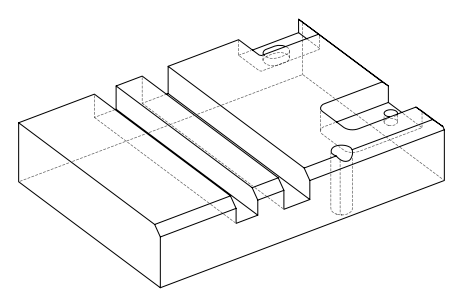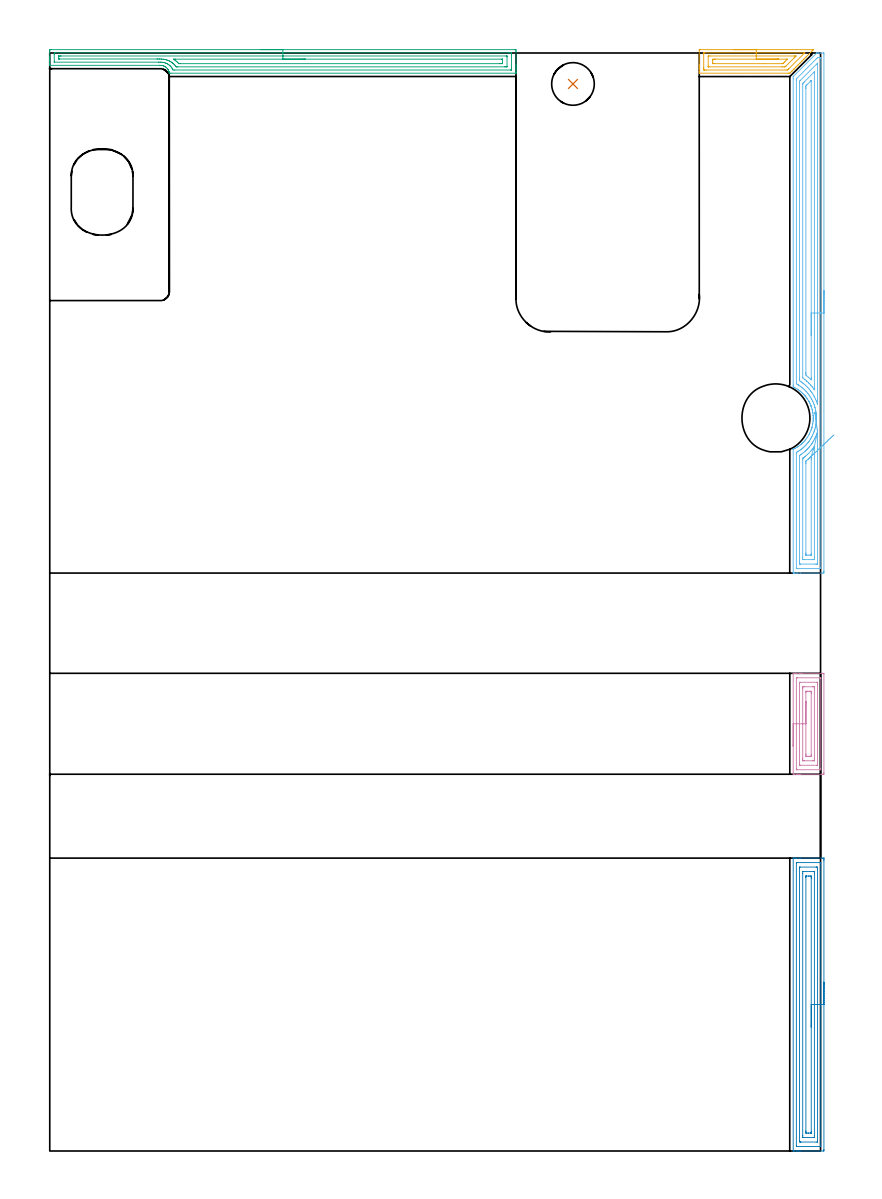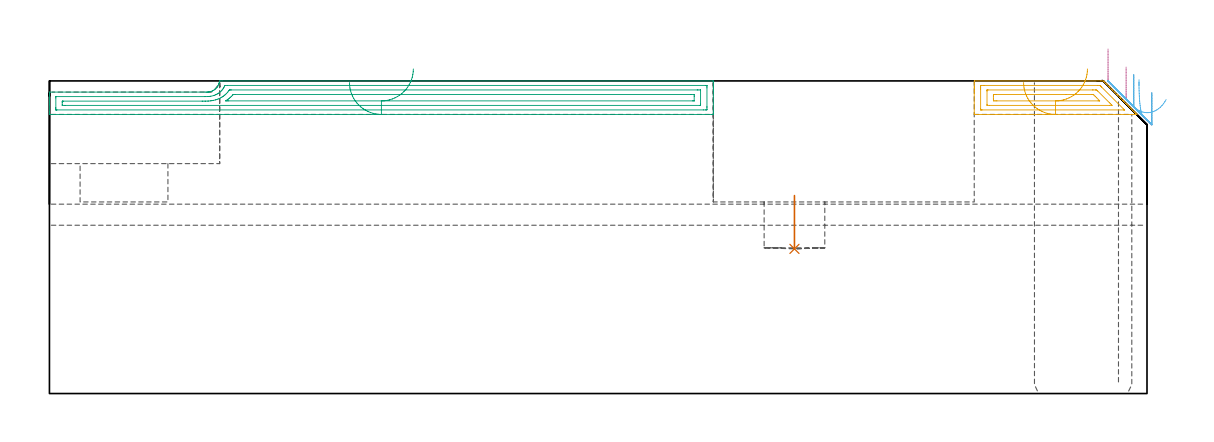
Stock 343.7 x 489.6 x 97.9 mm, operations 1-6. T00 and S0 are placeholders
(PLAN: 12 operations, 6 tool changes, 156.8 min)
(1 INDEXABLE_INSERT_DRILL_BLIND_HOLE_FROM_SOLID | STEP1POCKET | NXT0302_009 | 0.08 min | 14817 mm3)
(2 AREA_MILL | FG_CHAMFER_SURFACE | UGT0205_001 | 5.52 min | 12905 mm3)
(3 AREA_MILL_1 | FG_CHAMFER_SURFACE_1 | UGT0205_001 | 6.46 min | 11797 mm3)
(4 AREA_MILL_2 | FG_CHAMFER_SURFACE_2 | UGT0205_001 | 2.09 min | 5528 mm3)
(5 AREA_MILL_3 | FG_CHAMFER_SURFACE_3 | UGT0205_001 | 1.71 min | 3305 mm3)
(6 AREA_MILL_4 | FG_CHAMFER_SURFACE_4 | UGT0205_001 | 9.2 min | 21869 mm3)
(7 MILL_RECTANGULAR_POCKET | POCKET_RECTANGULAR_STRAIGHT | NXT0201_012 | Follow Part, ap 4, ae 75% | 2.29 min | 35015 mm3)
(8 MILL_SLOT | SLOT_PARTIAL_RECTANGULAR | NXT0201_008 | Follow Part, ap 1.5, ae 75% | 82.63 min | 118316 mm3)
(9 MILL_SLOT_1 | SLOT_PARTIAL_RECTANGULAR_1 | NXT0201_012 | Follow Part, ap 4, ae 75% | 23.84 min | 369933 mm3)
(10 MILL_RECTANGULAR_SLOT | SLOT_RECTANGULAR | UGT0201_004 | Follow Part, ap 8, ae 75% | 10.13 min | 693141 mm3)
(11 MILL_RECTANGULAR_SLOT_1 | SLOT_RECTANGULAR_1 | UGT0201_004 | Follow Part, ap 8, ae 75% | 8.37 min | 494891 mm3)
(12 MILL_THROUGH_HOLE_FROM_SOLID_MATERIAL | STEP1HOLE | NXT0201_007 | Circular | 4.45 min | 70496 mm3)
(TOOL NXT0302_009 | Index. Insert Drill 19mm [880-D1900L25-05] | D19 PA176 FL95 Z2)
(TOOL UGT0205_001 | Chamfer Mill 20 x 3 x 45 deg. | D20 FL50 Z2)
(TOOL NXT0201_012 | ENDMILL 16mm [2P460-1600-NA 1630] | D16 FL38 Z6)
(TOOL NXT0201_008 | ENDMILL 6mm [2P460-0600-NA 1630] | D6 FL26 Z6)
(TOOL UGT0201_004 | End Mill 32 mm | D32 FL53 Z6)
(TOOL NXT0201_007 | ENDMILL 25mm [R216.25-25050GCK54P 1620] | D25 R3 FL54 Z5)
(OP 1 INDEXABLE_INSERT_DRILL_BLIND_HOLE_FROM_SOLID)
G17 G21 G94 G90
T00 M6
G54
G17 G0 G90 X233.3 Y475.8 S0 M3
G43 Z107.9 H1
G94 G81 G98 Z45.3 F250. R62.
G80
M5
M2
(OP 2 AREA_MILL)
G17 G21 G94 G90
T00 M6
G54
G17 G0 G90 X345.2 Y75.3 S1061 M3
G43 Z107.9 H0
Z94.2
G94 G1 Y75.262 Z93.328 F250.
Y75.148 Z92.464
Y74.959 Z91.612
Y74.697 Z90.78
Y74.363 Z89.974
Y73.96 Z89.2
Y73.492 Z88.464
Y72.96 Z87.772
Y72.371 Z87.129
Y71.728 Z86.54
Y71.036 Z86.008
Y70.3 Z85.54
Y69.526 Z85.137
Y68.72 Z84.803
Y67.888 Z84.541
Y67.037 Z84.352
Y66.172 Z84.238
Y65.3 Z84.2
Y0.604
X345.197 Y0.312 Z84.202
X345.192 Y0.01 Z84.206
X344.885 Y0. Z84.513
X334.781 Z94.613
X334.204 Z95.193
X333.888 Z95.508
X333.312 Z96.084
X332.996 Z96.399
X331.927 Z97.472
X331.556 Z97.836
X331.52 Z97.871
X331.502 Y0.008 Z97.888
X331.5 Y0.157 Z97.9
Y130.442
X331.503 Y130.59 Z97.888
X331.553 Y130.593 Z97.838
X331.927 Y130.6 Z97.472
X332.364 Z97.035
X332.996 Z96.399
X334.204 Z95.193
X334.781 Z94.613
X344.596 Y130.599 Z84.801
X345.197 Y130.598 Z84.2
X345.198 Y130.597
X345.2 Y129.996
Y129.392
Y65.3
X343.786 Z85.614
X343.785 Y2.308 Z85.615
X343.784 Y2.225 Z85.616
X343.779 Y2.063 Z85.621
X343.771 Y2.009 Z85.629
X343.752 Y2.006 Z85.648
X343.704 Y2.004 Z85.696
X343.2 Y2. Z86.2
X332.996 Y2.001 Z96.404
X332.941 Y2.002 Z96.459
X332.925 Y2.005 Z96.475
X332.922 Y2.008 Z96.478
X332.92 Y2.035 Z96.48
X332.916 Y2.143 Z96.484
X332.914 Y2.471 Z96.486
X332.915 Y128.292 Z96.485
X332.916 Y128.375 Z96.484
X332.921 Y128.537 Z96.479
X332.929 Y128.591 Z96.471
X332.948 Y128.594 Z96.452
X332.996 Y128.596 Z96.404
X333.5 Y128.6 Z95.9
X343.704 Y128.599 Z85.696
X343.759 Y128.598 Z85.641
X343.775 Y128.595 Z85.625
X343.778 Y128.592 Z85.622
X343.78 Y128.565 Z85.62
X343.784 Y128.456 Z85.616
X343.785 Y128.293 Z85.615
X343.786 Y128.211 Z85.614
Y65.3
X342.372 Z87.028
Y4.614
X342.37 Y4.174 Z87.03
X342.368 Y4.061 Z87.032
X342.365 Y4.014 Z87.035
X342.266 Y4.007 Z87.134
X342.092 Y4.001 Z87.308
X334.954 Y4. Z94.446
X334.781 Y4.003 Z94.619
X334.607 Y4.01 Z94.793
X334.335 Y4.032 Z95.065
X334.333 Y4.174 Z95.067
X334.329 Y4.625 Z95.071
Y125.986
X334.33 Y126.426 Z95.07
X334.332 Y126.539 Z95.068
X334.335 Y126.586 Z95.065
X334.434 Y126.593 Z94.966
X334.608 Y126.599 Z94.792
X341.746 Y126.6 Z87.654
X341.919 Y126.597 Z87.481
X342.093 Y126.59 Z87.307
X342.365 Y126.568 Z87.035
X342.367 Y126.426 Z87.033
X342.371 Y125.975 Z87.029
X342.372 Y65.3 Z87.028
X340.957 Z88.443
Y6.851
X340.953 Y6.033 Z88.447
X340.951 Y6.011 Z88.449
X340.931 Y6.007 Z88.469
X340.879 Y6.003 Z88.521
X340.773 Y6.001 Z88.627
X340.56 Y6. Z88.84
X335.919 Z93.481
X335.818 Y6.002 Z93.582
X335.768 Y6.006 Z93.632
X335.749 Y6.01 Z93.651
X335.748 Y6.025 Z93.652
X335.743 Y6.781 Z93.657
Y6.851
Y123.749
X335.747 Y124.567 Z93.653
X335.749 Y124.589 Z93.651
X335.769 Y124.593 Z93.631
X335.821 Y124.597 Z93.579
X335.927 Y124.599 Z93.473
X336.14 Y124.6 Z93.26
X340.781 Z88.619
X340.882 Y124.598 Z88.518
X340.932 Y124.594 Z88.468
X340.951 Y124.59 Z88.449
X340.952 Y124.575 Z88.448
X340.957 Y123.819 Z88.443
Y123.749
Y65.3
X339.543 Z89.857
X339.542 Y8.635 Z89.858
X339.541 Y8.337 Z89.859
X339.536 Y8.035 Z89.864
X339.534 Y8.009 Z89.866
X339.52 Y8.006 Z89.88
X339.481 Y8.003 Z89.92
X339.401 Y8.001 Z89.999
X339.242 Y8. Z90.158
X338.35 Z91.05
X338.093 Z91.307
X337.458 Y8.004 Z91.942
X337.193 Y8.008 Z92.207
X337.163 Y8.02 Z92.237
X337.162 Y8.039 Z92.238
X337.158 Y8.635 Z92.242
X337.157 Y8.936 Z92.243
X337.158 Y121.965 Z92.242
X337.159 Y122.263 Z92.241
X337.164 Y122.565 Z92.236
X337.166 Y122.591 Z92.234
X337.18 Y122.594 Z92.22
X337.22 Y122.597 Z92.18
X337.299 Y122.599 Z92.101
X337.458 Y122.6 Z91.942
X338.35 Z91.05
X338.607 Z90.793
X339.242 Y122.596 Z90.158
X339.507 Y122.592 Z89.893
X339.537 Y122.58 Z89.863
X339.538 Y122.561 Z89.862
X339.542 Y121.965 Z89.858
X339.543 Y121.664 Z89.857
Y65.3
Y64.428 Z89.895
Y63.564 Z90.009
Y62.712 Z90.198
Y61.88 Z90.46
Y61.074 Z90.794
Y60.3 Z91.197
Y59.564 Z91.665
Y58.872 Z92.196
Y58.229 Z92.786
Y57.64 Z93.429
Y57.108 Z94.121
Y56.64 Z94.857
Y56.237 Z95.631
Y55.903 Z96.437
Y55.641 Z97.269
Y55.452 Z98.12
Y55.338 Z98.985
Y55.3 Z99.857
G0 Z107.9
M5
M2
(OP 3 AREA_MILL_1)
G17 G21 G94 G90
T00 M6
G54
G17 G0 G90 X93.95 Y491.1 S1061 M3
G43 Z107.9 H0
Z97.4
G94 G1 X93.988 Z96.529 F250.
X94.102 Z95.664
X94.291 Z94.812
X94.553 Z93.98
X94.887 Z93.174
X95.29 Z92.4
X95.758 Z91.664
X96.29 Z90.972
X96.879 Z90.329
X97.522 Z89.74
X98.214 Z89.209
X98.95 Z88.74
X99.724 Z88.337
X100.53 Z88.003
X101.362 Z87.741
X102.214 Z87.552
X103.078 Z87.438
X103.95 Z87.4
X207.314 Y491.099 Z87.401
X207.731 Y491.096 Z87.402
X207.89 Y491.091 Z87.406
X207.895 Y490.684 Z87.813
X207.9 Y490.106 Z88.391
Y484.532 Z93.963
Y483.93 Z94.567
Y483.653 Z94.844
Y483.051 Z95.446
Y482.774 Z95.722
Y482.219 Z96.28
Y481.895 Z96.604
Y481.016 Z97.483
Y480.861 Z97.637
X207.89 Y480.606 Z97.893
X207.759 Y480.6 Z97.9
X54.05
X53.454 Y480.598 Z97.898
X53.289 Y480.605 Z97.891
X53.189 Y481.104 Z97.395
X53.159 Y481.212 Z97.287
X53.137 Y481.291 Z97.207
X53.119 Y481.338 Z97.158
X53.076 Y481.455 Z97.04
X53.044 Y481.54 Z96.957
X52.972 Y481.736 Z96.763
X52.756 Y482.166 Z96.334
X52.714 Y482.233 Z96.266
X52.65 Y482.334 Z96.163
X52.56 Y482.479 Z96.02
X52.531 Y482.514 Z95.985
X52.323 Y482.767 Z95.732
X52.06 Y483.039 Z95.46
X51.971 Y483.113 Z95.386
X51.666 Y483.366 Z95.134
X51.453 Y483.509 Z94.99
X51.377 Y483.553 Z94.946
X51.233 Y483.636 Z94.863
X51.006 Y483.749 Z94.751
X50.773 Y483.847 Z94.653
X50.584 Y483.913 Z94.587
X50.234 Y484. Z94.498
X50.04 Y484.031 Z94.465
X49.879 Y484.06 Z94.438
X49.791 Y484.066 Z94.432
X49.661 Y484.073 Z94.418
X49.432 Y484.091 Z94.405
X49.264 Y484.094 Z94.4
X48.985 Y484.1
X0.14
X0.01 Y484.106 Z94.392
X0. Y484.372 Z94.127
Y485.086 Z93.413
Y485.735 Z92.764
Y486.289 Z92.207
Y486.567 Z91.93
Y487.168 Z91.328
Y487.446 Z91.052
Y488.047 Z90.447
Y490.383 Z88.113
X0.003 Y490.684 Z87.812
X0.01 Y491.091 Z87.405
X0.169 Y491.096 Z87.402
X0.586 Y491.1 Z87.4
X103.95
Y489.686 Z88.814
X204.762
X205.532 Y489.685 Z88.815
X205.655 Y489.684 Z88.816
X205.87 Y489.679 Z88.821
X205.89 Y489.609 Z88.891
X205.896 Y489.446 Z89.054
X205.899 Y488.926 Z89.574
X205.9 Y488.563 Z89.937
X205.899 Y482.774 Z95.726
X205.898 Y482.413 Z96.087
X205.89 Y482.048 Z96.452
X205.884 Y482.02 Z96.48
X205.868 Y482.019 Z96.481
X205.82 Y482.016 Z96.484
X205.724 Y482.015 Z96.485
X205.532 Y482.014 Z96.486
X55.71 Y482.015 Z96.485
X54.941 Y482.021 Z96.479
X54.686 Y482.528 Z95.972
X54.552 Y482.774 Z95.726
X54.358 Y483.083 Z95.417
X54.05 Y483.468 Z95.032
X53.88 Y483.653 Z94.847
X53.706 Y483.831 Z94.669
X53.512 Y484.004 Z94.496
X53.159 Y484.298 Z94.202
X52.821 Y484.532 Z93.968
X52.475 Y484.736 Z93.764
X52.268 Y484.842 Z93.658
X52.049 Y484.947 Z93.553
X51.698 Y485.094 Z93.406
X51.377 Y485.204 Z93.296
X50.495 Y485.411 Z93.089
X50.486 Y485.412 Z93.088
X50.229 Y485.446 Z93.054
X50.008 Y485.466 Z93.034
X49.595 Y485.497 Z93.003
X49.502 Y485.502 Z92.998
X48.704 Y485.513 Z92.987
X48.599
X2.172 Y485.515 Z92.985
X2.074 Y485.516 Z92.984
X2.026 Y485.519 Z92.981
X2.01 Y485.521 Z92.979
X2.008 Y485.563 Z92.937
X2.001 Y485.928 Z92.572
Y488.926 Z89.574
X2.002 Y489.287 Z89.213
X2.01 Y489.652 Z88.848
X2.016 Y489.68 Z88.82
X2.032 Y489.681 Z88.819
X2.08 Y489.684 Z88.816
X2.176 Y489.685 Z88.815
X2.368 Y489.686 Z88.814
X103.95
Y488.271 Z90.229
X203.523
X203.75 Y488.269 Z90.231
X203.825 Y488.268 Z90.232
X203.877 Y488.265 Z90.235
X203.89 Y488.195 Z90.305
X203.895 Y488.047 Z90.453
X203.899 Y487.9 Z90.6
Y483.653 Z94.847
X203.897 Y483.507 Z94.993
X203.89 Y483.456 Z95.044
X203.884 Y483.435 Z95.065
X203.862 Y483.434 Z95.066
X203.75 Y483.431 Z95.069
X203.086 Y483.429 Z95.071
X202.859 Y483.428 Z95.072
X56.95 Y483.429 Z95.071
X56.723 Y483.43 Z95.07
X56.496 Y483.433 Z95.067
X56.351 Y483.436 Z95.064
X56.294 Y483.512 Z94.988
X56.188 Y483.653 Z94.847
X55.832 Y484.112 Z94.388
X55.451 Y484.532 Z93.968
X55.192 Y484.782 Z93.718
X54.941 Y485.001 Z93.499
X54.713 Y485.188 Z93.312
X54.411 Y485.411 Z93.089
X54.05 Y485.648 Z92.852
X53.483 Y485.97 Z92.53
X53.159 Y486.124 Z92.376
X52.765 Y486.289 Z92.211
X52.268 Y486.47 Z92.03
X52.008 Y486.546 Z91.954
X51.377 Y486.689 Z91.811
X50.865 Y486.794 Z91.706
X50.486 Y486.848 Z91.652
X49.87 Y486.897 Z91.603
X49.595 Y486.912 Z91.588
X48.952 Y486.923 Z91.577
X48.704 Y486.926 Z91.574
X48.057 Y486.928 Z91.572
X47.813
X4.393 Y486.929 Z91.571
X4.15 Y486.931 Z91.569
X4.07 Y486.932 Z91.568
X4.014 Y486.935 Z91.565
X4.009 Y487.02 Z91.48
X4.003 Y487.168 Z91.332
X4.001 Y487.316 Z91.184
Y488.047 Z90.453
X4.003 Y488.193 Z90.307
X4.01 Y488.244 Z90.256
X4.016 Y488.265 Z90.235
X4.038 Y488.266 Z90.234
X4.15 Y488.269 Z90.231
X4.814 Y488.271 Z90.229
X5.041
X103.95
Y486.857 Z91.643
X201.392
X201.789 Y486.854 Z91.646
X201.88 Y486.851 Z91.649
X201.89 Y486.849 Z91.651
X201.894 Y486.833 Z91.667
X201.897 Y486.79 Z91.71
X201.899 Y486.703 Z91.797
X201.9 Y485.411 Z93.089
X201.896 Y485.004 Z93.496
X201.893 Y484.903 Z93.597
X201.89 Y484.858 Z93.642
X201.843 Y484.85 Z93.65
X201.648 Y484.847 Z93.653
X201.076 Y484.843 Z93.657
X200.761
X58.19
X57.614 Y484.846 Z93.654
X57.577 Y484.848 Z93.652
X57.561 Y484.85 Z93.65
X57.541 Y484.869 Z93.631
X57.46 Y484.951 Z93.549
X57.308 Y485.11 Z93.39
X57.02 Y485.411 Z93.089
X56.723 Y485.692 Z92.808
X56.397 Y485.971 Z92.529
X55.992 Y486.289 Z92.211
X55.832 Y486.406 Z92.094
X55.448 Y486.669 Z91.831
X55.333 Y486.742 Z91.758
X55.304 Y486.761 Z91.739
X55.17 Y486.85 Z91.65
X55.26 Y486.853 Z91.647
X55.462 Y486.856 Z91.644
X55.832 Y486.857 Z91.643
X56.148
X103.95
X104.822 Z91.681
X105.686 Z91.795
X106.538 Z91.983
X107.37 Z92.246
X108.176 Z92.58
X108.95 Z92.982
X109.686 Z93.451
X110.378 Z93.982
X111.021 Z94.572
X111.61 Z95.215
X112.142 Z95.907
X112.61 Z96.643
X113.013 Z97.417
X113.347 Z98.223
X113.609 Z99.055
X113.798 Z99.906
X113.912 Z100.771
X113.95 Z101.643
G0 Z107.9
M5
M2
(OP 4 AREA_MILL_2)
G17 G21 G94 G90
T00 M6
G54
G17 G0 G90 X331.5 Y180.5 S1061 M3
G43 Z107.9 H0
G94 G1 Y180.538 Z107.028 F250.
Y180.652 Z106.163
Y180.841 Z105.312
Y181.103 Z104.48
Y181.437 Z103.674
Y181.84 Z102.9
Y182.308 Z102.164
Y182.84 Z101.472
Y183.429 Z100.829
Y184.072 Z100.239
Y184.764 Z99.708
Y185.5 Z99.24
Y186.274 Z98.837
Y187.08 Z98.503
Y187.912 Z98.241
Y188.763 Z98.052
Y189.628 Z97.938
Y190.5 Z97.9
Y212.83
X331.503 Y212.99 Z97.888
X331.557 Y212.993 Z97.834
X331.958 Y213. Z97.441
X332.318 Z97.081
X332.996 Z96.399
X334.227 Z95.17
X334.781 Z94.614
X335.396 Z93.999
X344.596 Z84.801
X344.875 Y212.998 Z84.522
X345.192 Y212.99 Z84.206
X345.199 Y212.673 Z84.199
Y168.616 Z84.201
X345.194 Y168.018 Z84.204
X345.192 Y168.007 Z84.206
X344.596 Y168.003 Z84.801
X343.981 Y168. Z85.417
X334.781 Z94.614
X334.227 Z95.17
X333.888 Z95.508
X333.335 Z96.062
X332.996 Z96.399
X331.958 Z97.441
X331.56 Z97.832
X331.52 Z97.871
X331.502 Y168.008 Z97.888
X331.5 Y168.169 Z97.9
Y190.5
X332.914 Z96.486
Y210.679
X332.916 Y210.761 Z96.484
X332.921 Y210.924 Z96.479
X332.927 Y210.991 Z96.473
X332.946 Y210.994 Z96.454
X332.996 Y210.997 Z96.404
X333.486 Y211. Z95.914
X343.302 Z86.098
X343.704 Y210.997 Z85.696
X343.761 Y210.994 Z85.639
X343.773 Y210.991 Z85.627
X343.779 Y210.951 Z85.621
X343.783 Y210.843 Z85.617
X343.785 Y210.679 Z85.615
X343.786 Y210.597 Z85.614
Y170.321
X343.784 Y170.239 Z85.616
X343.779 Y170.076 Z85.621
X343.773 Y170.009 Z85.627
X343.754 Y170.006 Z85.646
X343.704 Y170.003 Z85.696
X343.214 Y170. Z86.186
X333.398 Z96.002
X332.996 Y170.003 Z96.404
X332.939 Y170.006 Z96.461
X332.927 Y170.009 Z96.473
X332.921 Y170.049 Z96.479
X332.917 Y170.157 Z96.483
X332.915 Y170.321 Z96.485
X332.914 Y170.403 Z96.486
Y190.5
X334.328 Z95.072
X334.329 Y208.811 Z95.071
X334.33 Y208.924 Z95.07
X334.333 Y208.979 Z95.067
X334.334 Y208.986 Z95.066
X334.35 Y208.99 Z95.05
X334.403 Y208.995 Z94.997
X334.592 Y208.999 Z94.808
X342.108 Y209. Z87.292
X342.234 Y208.998 Z87.166
X342.334 Y208.993 Z87.066
X342.363 Y208.99 Z87.037
X342.365 Y208.984 Z87.035
X342.368 Y208.961 Z87.032
X342.37 Y208.811 Z87.03
X342.371 Y208.358 Z87.029
X342.372 Y207.918 Z87.028
X342.371 Y172.189 Z87.029
X342.37 Y172.076 Z87.03
X342.367 Y172.021 Z87.033
X342.366 Y172.014 Z87.034
X342.35 Y172.01 Z87.05
X342.297 Y172.005 Z87.103
X342.108 Y172.001 Z87.292
X334.781 Y172. Z94.619
X334.592 Y172.002 Z94.808
X334.466 Y172.005 Z94.934
X334.366 Y172.01 Z95.034
X334.335 Y172.02 Z95.065
X334.334 Y172.039 Z95.066
X334.331 Y172.189 Z95.069
X334.329 Y172.641 Z95.071
X334.328 Y190.5 Z95.072
X335.743 Z93.657
Y206.131
X335.749 Y206.949 Z93.651
X335.757 Y206.99 Z93.643
X335.806 Y206.995 Z93.594
X335.915 Y206.998 Z93.485
X336.131 Y207. Z93.269
X336.565 Z92.835
X340.135 Z89.265
X340.58 Z88.82
X340.79 Y206.998 Z88.61
X340.895 Y206.995 Z88.505
X340.942 Y206.99 Z88.458
X340.95 Y206.96 Z88.45
X340.957 Y206.201 Z88.443
Y206.131
Y174.869
X340.951 Y174.051 Z88.449
X340.943 Y174.01 Z88.457
X340.894 Y174.005 Z88.506
X340.785 Y174.002 Z88.615
X340.569 Y174. Z88.831
X340.135 Z89.265
X336.565 Z92.835
X336.121 Z93.279
X335.91 Y174.002 Z93.49
X335.806 Y174.005 Z93.594
X335.758 Y174.01 Z93.642
X335.75 Y174.04 Z93.65
X335.743 Y174.799 Z93.657
Y174.869
Y190.5
X337.157 Z92.243
Y204.345
X337.158 Y204.645 Z92.242
X337.162 Y204.946 Z92.238
X337.164 Y204.981 Z92.236
X337.174 Y204.99 Z92.226
X337.213 Y204.994 Z92.187
X337.294 Y204.998 Z92.106
X337.458 Y204.999 Z91.942
X337.696 Y205. Z91.704
X338.588 Z90.812
X339.242 Y204.998 Z90.158
X339.484 Y204.996 Z89.916
X339.529 Y204.99 Z89.871
X339.536 Y204.978 Z89.864
X339.539 Y204.941 Z89.861
X339.542 Y204.345 Z89.858
X339.543 Y204.044 Z89.857
Y176.655
X339.542 Y176.355 Z89.858
X339.538 Y176.054 Z89.862
X339.536 Y176.019 Z89.864
X339.526 Y176.01 Z89.874
X339.488 Y176.006 Z89.912
X339.406 Y176.002 Z89.994
X339.242 Y176.001 Z90.158
X339.004 Y176. Z90.396
X338.112 Z91.288
X337.458 Y176.002 Z91.942
X337.216 Y176.004 Z92.184
X337.171 Y176.01 Z92.229
X337.164 Y176.022 Z92.236
X337.161 Y176.059 Z92.239
X337.158 Y176.655 Z92.242
X337.157 Y176.956 Z92.243
Y190.5
Y191.372 Z92.281
Y192.236 Z92.395
Y193.088 Z92.584
Y193.92 Z92.846
Y194.726 Z93.18
Y195.5 Z93.583
Y196.236 Z94.052
Y196.928 Z94.583
Y197.571 Z95.172
Y198.16 Z95.815
Y198.691 Z96.507
Y199.16 Z97.243
Y199.563 Z98.017
Y199.897 Z98.823
Y200.159 Z99.655
Y200.348 Z100.507
Y200.462 Z101.372
Y200.5 Z102.243
G0 Z107.9
M5
M2
(OP 5 AREA_MILL_3)
G17 G21 G94 G90
T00 M6
G54
G17 G0 G90 X305.05 Y491.1 S1061 M3
G43 Z107.9 H0
Z97.4
G94 G1 X305.088 Z96.528 F250.
X305.202 Z95.664
X305.391 Z94.812
X305.653 Z93.98
X305.987 Z93.174
X306.39 Z92.4
X306.858 Z91.664
X307.39 Z90.972
X307.979 Z90.329
X308.622 Z89.74
X309.314 Z89.209
X310.05 Z88.74
X310.824 Z88.337
X311.63 Z88.003
X312.462 Z87.741
X313.314 Z87.552
X314.178 Z87.438
X315.05 Z87.4
X340.223
X340.491 Y491.093 Z87.407
X340.49 Y491.09 Z87.41
X340.239 Y490.838 Z87.66
X340.086 Y490.684 Z87.812
X339.943 Y490.542 Z87.957
X339.65 Y490.25 Z88.25
X339.207 Y489.805 Z88.692
X338.739 Y489.339 Z89.16
X338.328 Y488.926 Z89.571
X337.829 Y488.429 Z90.071
X337.449 Y488.047 Z90.45
X337.275 Y487.875 Z90.624
X337.091 Y487.69 Z90.809
X336.57 Y487.168 Z91.329
X336.386 Y486.986 Z91.513
X336.241 Y486.84 Z91.659
X336.13 Y486.729 Z91.769
X336.09 Y486.689 Z91.809
X335.39 Y485.99 Z92.509
X335.251 Y485.85 Z92.647
X335.201 Y485.8 Z92.698
X334.54 Y485.14 Z93.36
X334.373 Y484.971 Z93.526
X334.312 Y484.911 Z93.587
X333.69 Y484.29 Z94.21
X333.494 Y484.092 Z94.404
X332.84 Y483.44 Z95.06
X332.615 Y483.213 Z95.283
X331.991 Y482.591 Z95.909
X331.941 Y482.541 Z95.958
X331.736 Y482.334 Z96.162
X331.141 Y481.741 Z96.759
X331.052 Y481.652 Z96.847
X330.857 Y481.455 Z97.041
X330.306 Y480.906 Z97.594
X330.163 Y480.763 Z97.735
X330.006 Y480.604 Z97.889
X329.275 Y480.6 Z97.9
X289.713
X289.61 Y480.606 Z97.892
X289.6 Y480.811 Z97.687
Y481.462 Z97.036
Y482.327 Z96.172
Y482.774 Z95.722
Y482.997 Z95.5
Y483.653 Z94.844
Y483.876 Z94.622
Y484.532 Z93.962
Y490.684 Z87.813
X289.604 Y491.016 Z87.481
X289.61 Y491.092 Z87.405
X289.688 Y491.099 Z87.399
X290.157 Y491.1 Z87.4
X315.05
Y489.686 Z88.814
X336.386 Y489.685 Z88.815
X336.51 Y489.683 Z88.817
X336.6 Y489.679 Z88.821
X336.618 Y489.676 Z88.824
X336.615 Y489.672 Z88.828
X336.571 Y489.623 Z88.877
X336.459 Y489.509 Z88.991
X336.386 Y489.436 Z89.064
X329.5 Y482.55 Z95.95
X329.274 Y482.326 Z96.174
X329.054 Y482.113 Z96.387
X328.956 Y482.021 Z96.479
X328.264 Y482.014 Z96.486
X292.704
X291.935 Y482.015 Z96.485
X291.812 Y482.017 Z96.483
X291.615 Y482.021 Z96.479
X291.61 Y482.084 Z96.416
X291.603 Y482.224 Z96.276
X291.601 Y482.774 Z95.726
X291.6 Y483.105 Z95.395
X291.601 Y489.257 Z89.243
X291.607 Y489.589 Z88.911
X291.61 Y489.678 Z88.822
X291.648 Y489.68 Z88.82
X291.743 Y489.683 Z88.817
X291.935 Y489.685 Z88.815
X292.056 Y489.686 Z88.814
X315.05
Y488.272 Z90.228
X331.941 Y488.271 Z90.229
X332.605 Y488.27 Z90.23
X332.657 Y488.268 Z90.232
X332.674 Y488.265 Z90.235
X332.737 Y488.248 Z90.252
X332.684 Y488.192 Z90.308
X332.545 Y488.047 Z90.453
X332.246 Y487.746 Z90.754
X331.941 Y487.44 Z91.06
X328.268 Y483.768 Z94.732
X328.15 Y483.653 Z94.847
X327.931 Y483.442 Z95.058
X327.717 Y483.435 Z95.065
X327.496 Y483.432 Z95.068
X326.834 Y483.429 Z95.071
X326.607
X293.94
X293.714 Y483.431 Z95.069
X293.639 Y483.433 Z95.067
X293.619 Y483.435 Z95.065
X293.61 Y483.467 Z95.033
X293.605 Y483.541 Z94.959
X293.601 Y483.653 Z94.847
X293.6 Y483.765 Z94.735
X293.601 Y488.047 Z90.453
X293.603 Y488.157 Z90.343
X293.61 Y488.264 Z90.236
X293.714 Y488.266 Z90.234
X294.377 Y488.271 Z90.229
X315.05 Y488.272 Z90.228
Y486.857 Z91.643
X328.385 Y486.856 Z91.644
X328.703 Y486.854 Z91.646
X328.826 Y486.85 Z91.65
X328.881 Y486.84 Z91.66
X328.84 Y486.794 Z91.706
X328.804 Y486.755 Z91.745
X327.921 Y485.87 Z92.63
X327.462 Y485.411 Z93.089
X327.033 Y484.989 Z93.511
X326.889 Y484.85 Z93.65
X326.607 Y484.846 Z93.654
X326.292 Y484.844 Z93.656
X318.291 Y484.843 Z93.657
X296.381
X296.064 Y484.845 Z93.655
X295.689 Y484.85 Z93.65
X295.61 Y484.859 Z93.641
X295.606 Y485.004 Z93.496
X295.6 Y485.303 Z93.197
Y485.411 Z93.089
Y486.182 Z92.318
X295.602 Y486.289 Z92.211
X295.61 Y486.675 Z91.825
X295.624 Y486.85 Z91.65
X295.81 Y486.854 Z91.646
X296.381 Y486.857 Z91.643
X296.695
X315.05
X315.922 Z91.681
X316.786 Z91.795
X317.638 Z91.983
X318.47 Z92.246
X319.276 Z92.58
X320.05 Z92.982
X320.786 Z93.451
X321.478 Z93.982
X322.121 Z94.572
X322.71 Z95.215
X323.242 Z95.907
X323.71 Z96.643
X324.113 Z97.417
X324.447 Z98.223
X324.709 Z99.055
X324.898 Z99.906
X325.012 Z100.771
X325.05 Z101.643
G0 Z107.9
M5
M2
(OP 6 AREA_MILL_4)
G17 G21 G94 G90
T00 M6
G54
G17 G0 G90 X345.2 Y383.65 S1061 M3
G43 Z107.9 H0
Z94.2
G94 G1 Y383.612 Z93.328 F250.
Y383.498 Z92.464
Y383.309 Z91.612
Y383.047 Z90.78
Y382.713 Z89.974
Y382.31 Z89.2
Y381.842 Z88.464
Y381.31 Z87.772
Y380.721 Z87.129
Y380.078 Z86.54
Y379.386 Z86.008
Y378.65 Z85.54
Y377.876 Z85.137
Y377.07 Z84.803
Y376.238 Z84.541
Y375.386 Z84.352
Y374.522 Z84.238
Y373.65 Z84.2
Y258.616
X345.199 Y258.327 Z84.201
X345.194 Y257.728 Z84.204
X345.192 Y257.707 Z84.206
X344.596 Y257.7 Z84.801
X334.781 Z94.614
X333.355 Z96.041
X332.996 Z96.399
X332.278 Z97.122
X331.986 Z97.414
X331.563 Z97.828
X331.52 Z97.871
X331.503 Y257.708 Z97.888
X331.5 Y257.88 Z97.9
Y312.86
X331.497 Y312.907 Z97.897
X331.499 Y312.91 Z97.895
X331.502 Y312.914 Z97.892
X331.547 Y312.935 Z97.85
X331.707 Y313.013 Z97.692
X331.969 Y313.14 Z97.428
X332.412 Y313.371 Z96.987
X333.169 Y313.8 Z96.231
X333.299 Y313.881 Z96.1
X333.746 Y314.175 Z95.653
X334.187 Y314.484 Z95.212
X334.335 Y314.594 Z95.065
X334.468 Y314.694 Z94.931
X334.765 Y314.935 Z94.635
X335.074 Y315.187 Z94.324
X335.139 Y315.243 Z94.259
X335.227 Y315.322 Z94.169
X335.393 Y315.466 Z94.006
X335.48 Y315.541 Z93.92
X335.531 Y315.587 Z93.868
X335.673 Y315.725 Z93.724
X335.962 Y316.004 Z93.437
X336.421 Y316.48 Z92.979
X336.849 Y316.968 Z92.549
X337.012 Y317.169 Z92.384
X337.179 Y317.373 Z92.22
X337.737 Y318.124 Z91.662
X337.834 Y318.267 Z91.565
X338.39 Y319.16 Z91.01
X338.624 Y319.574 Z90.774
X338.796 Y319.915 Z90.601
X338.866 Y320.053 Z90.531
X339.272 Y320.947 Z90.127
X339.511 Y321.543 Z89.886
X339.6 Y321.799 Z89.795
X339.615 Y321.84 Z89.78
X339.758 Y322.286 Z89.637
X339.793 Y322.404 Z89.604
X339.837 Y322.557 Z89.56
X339.875 Y322.693 Z89.52
X339.887 Y322.733 Z89.508
X340.104 Y323.626 Z89.292
X340.135 Y323.786 Z89.264
X340.151 Y323.878 Z89.247
X340.179 Y324.034 Z89.217
X340.267 Y324.52 Z89.129
X340.38 Y325.413 Z89.015
X340.398 Y325.589 Z88.997
X340.429 Y326.306 Z88.959
Y326.382
X340.431 Y326.523 Z88.96
Y326.618 Z88.958
Y326.667 Z88.956
X340.433 Y327.163 Z88.96
Y327.199 Z88.961
X340.43 Y327.284 Z88.967
X340.398 Y328.011 Z88.997
X340.393 Y328.057 Z89.001
X340.39 Y328.093 Z89.004
X340.284 Y328.986 Z89.113
X340.215 Y329.433 Z89.182
X340.135 Y329.843 Z89.265
X340.128 Y329.879 Z89.272
X339.928 Y330.707 Z89.471
X339.912 Y330.773 Z89.487
X339.645 Y331.666 Z89.752
X339.574 Y331.875 Z89.824
X339.54 Y331.976 Z89.858
X339.511 Y332.058 Z89.885
X339.502 Y332.08 Z89.893
X339.453 Y332.211 Z89.944
X339.415 Y332.309 Z89.981
X339.327 Y332.527 Z90.067
X339.315 Y332.559 Z90.081
X339.242 Y332.73 Z90.157
X339.218 Y332.787 Z90.181
X339.136 Y332.974 Z90.261
X339.122 Y333.007 Z90.276
X338.915 Y333.452 Z90.483
X338.624 Y334.028 Z90.774
X338.545 Y334.176 Z90.854
X338.538 Y334.188 Z90.86
X338.465 Y334.315 Z90.933
X338.447 Y334.346 Z90.95
X337.897 Y335.239 Z91.503
X337.866 Y335.285 Z91.534
X337.737 Y335.477 Z91.661
X337.607 Y335.656 Z91.789
X337.499 Y335.807 Z91.899
X337.458 Y335.863 Z91.941
X337.43 Y335.9 Z91.97
X337.276 Y336.103 Z92.12
X337.254 Y336.132 Z92.142
X336.967 Y336.49 Z92.433
X336.863 Y336.617 Z92.533
X336.848 Y336.635 Z92.548
X336.795 Y336.699 Z92.604
X336.681 Y336.833 Z92.718
X336.509 Y337.026 Z92.89
X336.268 Y337.277 Z93.131
X335.963 Y337.596 Z93.437
X335.631 Y337.919 Z93.768
X335.074 Y338.413 Z94.324
X334.781 Y338.655 Z94.615
X334.624 Y338.785 Z94.775
X334.591 Y338.812 Z94.808
X334.187 Y339.116 Z95.212
X333.758 Y339.417 Z95.641
X333.521 Y339.574 Z95.878
X333.442 Y339.625 Z95.954
X333.362 Y339.679 Z96.037
X333.299 Y339.72 Z96.1
X332.412 Y340.229 Z96.987
X332.052 Y340.42 Z97.348
X331.688 Y340.599 Z97.711
X331.649 Y340.619 Z97.75
X331.505 Y340.695 Z97.891
X331.5 Y341.466 Z97.9
Y478.245
X331.505 Y479.06 Z97.894
X331.507 Y479.102 Z97.893
X331.541 Y479.139 Z97.859
X331.658 Y479.258 Z97.741
X341.997 Y489.597 Z87.402
X342. Z87.399
X342.056 Y489.6 Z87.343
X342.637 Z86.762
X342.986 Z86.414
X343.704 Z85.692
X344.955 Z84.442
X345.191 Y489.598 Z84.205
X345.2 Y489.118 Z84.2
Y373.65
X343.786 Z85.614
X343.785 Y260.033 Z85.615
X343.784 Y259.951 Z85.616
X343.779 Y259.788 Z85.621
X343.775 Y259.709 Z85.625
X343.755 Y259.707 Z85.645
X343.704 Y259.704 Z85.696
X343.225 Y259.7 Z86.175
X333.41 Z95.99
X332.996 Y259.704 Z96.404
X332.938 Y259.707 Z96.462
X332.926 Y259.709 Z96.474
X332.921 Y259.761 Z96.479
X332.918 Y259.869 Z96.482
X332.915 Y260.033 Z96.485
X332.914 Y260.115 Z96.486
Y311.153
X332.915 Y311.235 Z96.485
X332.919 Y311.399 Z96.481
X332.922 Y311.496 Z96.478
X332.943 Y311.51 Z96.457
X332.996 Y311.544 Z96.404
X333.263 Y311.698 Z96.137
X333.73 Y311.966 Z95.67
X333.828 Y312.026 Z95.572
X333.888 Y312.065 Z95.512
X334.362 Y312.385 Z95.038
X334.781 Y312.672 Z94.619
X334.89 Y312.75 Z94.51
X335.037 Y312.86 Z94.363
X335.391 Y313.142 Z94.009
X335.673 Y313.372 Z93.727
X335.88 Y313.546 Z93.52
X336.12 Y313.753 Z93.28
X336.352 Y313.967 Z93.048
X336.565 Y314.17 Z92.835
X336.805 Y314.407 Z92.595
X337.042 Y314.647 Z92.358
X337.243 Y314.862 Z92.157
X337.458 Y315.098 Z91.942
X337.664 Y315.335 Z91.736
X337.839 Y315.541 Z91.561
X338.066 Y315.826 Z91.334
X338.35 Y316.191 Z91.05
X338.455 Y316.331 Z90.945
X338.531 Y316.435 Z90.869
X338.825 Y316.853 Z90.575
X339.176 Y317.396 Z90.224
X339.242 Y317.505 Z90.158
X339.51 Y317.955 Z89.89
X339.663 Y318.223 Z89.737
X339.828 Y318.531 Z89.572
X340.125 Y319.122 Z89.275
X340.135 Y319.143 Z89.265
X340.401 Y319.745 Z88.999
X340.515 Y320.011 Z88.885
X340.662 Y320.377 Z88.738
X340.865 Y320.905 Z88.535
X340.89 Y320.974 Z88.51
X340.907 Y321.025 Z88.493
X341.027 Y321.397 Z88.373
X341.118 Y321.708 Z88.282
X341.144 Y321.799 Z88.256
X341.302 Y322.418 Z88.098
X341.368 Y322.693 Z88.032
X341.471 Y323.142 Z87.929
X341.557 Y323.587 Z87.843
X341.587 Y323.753 Z87.813
X341.611 Y323.896 Z87.789
X341.696 Y324.481 Z87.704
X341.721 Y324.68 Z87.679
X341.799 Y325.375 Z87.601
X341.808 Y325.487 Z87.592
X341.847 Y326.269 Z87.553
X341.848 Y326.308 Z87.552
X341.849 Y326.34 Z87.551
X341.848 Y327.163 Z87.552
X341.847 Y327.235 Z87.553
X341.811 Y328.057 Z87.589
X341.804 Y328.173 Z87.596
X341.722 Y328.951 Z87.678
X341.71 Y329.056 Z87.69
X341.694 Y329.177 Z87.706
X341.593 Y329.845 Z87.807
X341.516 Y330.249 Z87.884
X341.407 Y330.739 Z87.993
X341.247 Y331.413 Z88.153
X341.186 Y331.633 Z88.214
X341.027 Y332.179 Z88.373
X340.918 Y332.527 Z88.482
X340.864 Y332.69 Z88.536
X340.589 Y333.421 Z88.811
X340.268 Y334.181 Z89.132
X340.206 Y334.315 Z89.194
X340.135 Y334.465 Z89.265
X339.758 Y335.209 Z89.642
X339.575 Y335.541 Z89.825
X339.242 Y336.1 Z90.158
X339.238 Y336.107 Z90.162
X338.822 Y336.751 Z90.578
X338.652 Y336.997 Z90.748
X338.35 Y337.409 Z91.05
X337.972 Y337.891 Z91.428
X337.458 Y338.503 Z91.942
X337.325 Y338.652 Z92.075
X337.201 Y338.785 Z92.199
X336.565 Y339.426 Z92.835
X336.297 Y339.679 Z93.103
X335.673 Y340.224 Z93.727
X335.248 Y340.573 Z94.152
X334.781 Y340.921 Z94.619
X333.994 Y341.467 Z95.406
X333.888 Y341.534 Z95.512
X333.716 Y341.64 Z95.684
X332.996 Y342.063 Z96.404
X332.921 Y342.121 Z96.479
X332.917 Y342.279 Z96.483
X332.915 Y342.361 Z96.485
X332.914 Y477.515 Z96.486
X332.916 Y477.679 Z96.484
X332.921 Y478.007 Z96.479
X332.925 Y478.064 Z96.475
X332.931 Y478.074 Z96.469
X332.95 Y478.098 Z96.45
X332.996 Y478.146 Z96.404
X333.045 Y478.196 Z96.355
X342.035 Y487.185 Z87.365
X342.428 Y487.569 Z86.972
X342.452 Y487.59 Z86.948
X342.501 Y487.593 Z86.899
X342.605 Y487.597 Z86.795
X342.812 Y487.599 Z86.588
X343.29 Y487.6 Z86.11
X343.704 Y487.596 Z85.696
X343.762 Y487.593 Z85.638
X343.774 Y487.591 Z85.626
X343.779 Y487.539 Z85.621
X343.782 Y487.431 Z85.618
X343.785 Y487.267 Z85.615
X343.786 Y487.185 Z85.614
Y373.65
X342.372 Z87.028
X342.371 Y332.968 Z87.029
X342.37 Y332.94 Z87.03
X342.367 Y332.892 Z87.033
X342.365 Y332.869 Z87.035
X342.348 Y332.913 Z87.052
X342.325 Y332.982 Z87.075
X342.18 Y333.421 Z87.22
X341.919 Y334.158 Z87.481
X341.861 Y334.315 Z87.539
X341.824 Y334.41 Z87.576
X341.475 Y335.209 Z87.925
X341.075 Y336.054 Z88.325
X341.051 Y336.103 Z88.349
X341.027 Y336.15 Z88.373
X340.73 Y336.699 Z88.67
X340.554 Y336.997 Z88.846
X340.135 Y337.685 Z89.265
X340.005 Y337.891 Z89.395
X339.763 Y338.263 Z89.637
X339.382 Y338.785 Z90.018
X339.242 Y338.967 Z90.158
X338.666 Y339.679 Z90.734
X338.35 Y340.054 Z91.05
X337.86 Y340.573 Z91.54
X337.458 Y340.982 Z91.942
X336.941 Y341.467 Z92.459
X336.565 Y341.795 Z92.835
X335.886 Y342.361 Z93.514
X335.673 Y342.52 Z93.727
X335.101 Y342.934 Z94.299
X334.781 Y343.154 Z94.619
X334.637 Y343.255 Z94.763
X334.335 Y343.487 Z95.065
X334.332 Y343.704 Z95.068
X334.33 Y344.149 Z95.07
X334.329 Y344.602 Z95.071
Y476.016
X334.33 Y476.457 Z95.07
X334.333 Y476.906 Z95.067
X334.335 Y477.016 Z95.065
X334.4 Y477.089 Z95.
X334.652 Y477.351 Z94.748
X341.919 Y484.62 Z87.481
X342.31 Y485.006 Z87.09
X342.346 Y485.039 Z87.054
X342.365 Y485.053 Z87.035
X342.368 Y485.03 Z87.032
X342.37 Y485.005 Z87.03
X342.371 Y484.945 Z87.029
X342.372 Y373.65 Z87.028
X340.957 Z88.443
Y339.749
X340.956 Y339.679 Z88.444
X340.951 Y339.437 Z88.449
X340.903 Y339.483 Z88.497
X340.759 Y339.679 Z88.641
X340.135 Y340.528 Z89.265
X340.1 Y340.573 Z89.3
X339.958 Y340.749 Z89.442
X339.364 Y341.467 Z90.036
X339.242 Y341.605 Z90.158
X338.528 Y342.361 Z90.872
X338.35 Y342.537 Z91.05
X337.592 Y343.255 Z91.808
X337.458 Y343.372 Z91.942
X336.704 Y344.01 Z92.696
X335.75 Y344.773 Z93.65
X335.744 Y344.971 Z93.656
Y345.043
X335.743 Y475.493 Z93.657
X335.744 Y475.563 Z93.656
X335.75 Y475.971 Z93.65
X335.945 Y476.185 Z93.455
X336.208 Y476.457 Z93.192
X336.386 Y476.637 Z93.014
X336.565 Y476.817 Z92.835
X340.756 Y481.006 Z88.644
X340.855 Y481.1 Z88.545
X340.927 Y481.167 Z88.473
X340.951 Y481.177 Z88.449
X340.956 Y480.999 Z88.444
X340.957 Y480.927 Z88.443
Y373.65
X339.543 Z89.857
X339.542 Y344.742 Z89.858
X339.539 Y344.149 Z89.861
X339.536 Y343.854 Z89.864
X339.242 Y344.11 Z90.158
X339.199 Y344.149 Z90.201
X338.35 Y344.942 Z91.05
X338.238 Y345.043 Z91.162
X337.458 Y345.698 Z91.942
X337.173 Y345.937 Z92.227
X337.164 Y346.231 Z92.236
X337.159 Y346.831 Z92.241
X337.157 Y347.132 Z92.243
Y473.776
X337.158 Y474.075 Z92.242
X337.164 Y474.67 Z92.236
X337.169 Y474.959 Z92.231
X337.458 Y475.256 Z91.942
X337.61 Y475.411 Z91.79
X339.242 Y477.044 Z90.158
X339.397 Y477.197 Z90.003
X339.469 Y477.265 Z89.931
X339.516 Y477.306 Z89.884
X339.537 Y477.319 Z89.863
X339.539 Y477.279 Z89.861
X339.542 Y477.2 Z89.858
X339.543 Y477.149 Z89.857
Y477.05
Y373.65
Y372.778 Z89.895
Y371.914 Z90.009
Y371.062 Z90.198
Y370.23 Z90.46
Y369.424 Z90.794
Y368.65 Z91.197
Y367.914 Z91.665
Y367.222 Z92.196
Y366.579 Z92.786
Y365.99 Z93.429
Y365.458 Z94.121
Y364.99 Z94.857
Y364.587 Z95.631
Y364.253 Z96.437
Y363.991 Z97.269
Y363.802 Z98.12
Y363.688 Z98.985
Y363.65 Z99.857
G0 X341.206 Y329.171 Z98.282
G1 X341.196 Y329.247 Z97.413
Y329.248 Z96.54
X341.206 Y329.174 Z95.671
X341.226 Y329.024 Z94.812
X341.256 Y328.801 Z93.969
X341.295 Y328.507 Z93.149
X341.344 Y328.142 Z92.358
X341.402 Y327.71 Z91.602
X341.468 Y327.215 Z90.887
X341.542 Y326.66 Z90.218
X341.624 Y326.049 Z89.6
X341.713 Y325.387 Z89.039
X341.807 Y324.68 Z88.538
X341.908 Y323.931 Z88.101
X342.012 Y323.148 Z87.731
X342.121 Y322.336 Z87.432
X342.233 Y321.501 Z87.205
X342.347 Y320.649 Z87.053
X342.365 Y320.517 Z87.035
X342.367 Y320.456 Z87.033
X342.371 Y320.011 Z87.029
Y319.784
Y261.903
X342.369 Y261.79 Z87.031
X342.367 Y261.734 Z87.033
X342.365 Y261.714 Z87.035
X342.324 Y261.71 Z87.076
X342.12 Y261.702 Z87.28
X341.919 Y261.701 Z87.481
X341.229 Y261.7 Z88.171
X334.781 Y261.701 Z94.619
X334.578 Y261.702 Z94.822
X334.444 Y261.706 Z94.956
X334.341 Y261.71 Z95.059
X334.335 Y261.753 Z95.065
X334.333 Y261.903 Z95.067
X334.329 Y262.355 Z95.071
Y262.797
X334.328 Y263.25 Z95.072
X334.329 Y309.957 Z95.071
X334.331 Y310.067 Z95.069
X334.333 Y310.121 Z95.067
X334.335 Y310.143 Z95.065
X334.375 Y310.178 Z95.025
X334.619 Y310.34 Z94.781
X334.781 Y310.449 Z94.619
X335.149 Y310.703 Z94.251
X335.674 Y311.071 Z93.726
X336.168 Y311.469 Z93.232
X336.565 Y311.793 Z92.835
X336.659 Y311.872 Z92.741
X336.767 Y311.966 Z92.633
X337.127 Y312.297 Z92.273
X337.458 Y312.609 Z91.942
X337.584 Y312.733 Z91.816
X337.71 Y312.86 Z91.69
X338.021 Y313.19 Z91.379
X338.35 Y313.545 Z91.05
X338.448 Y313.655 Z90.952
X338.533 Y313.753 Z90.867
X338.853 Y314.143 Z90.547
X339.256 Y314.647 Z90.144
X339.624 Y315.159 Z89.776
X339.895 Y315.541 Z89.505
X339.99 Y315.686 Z89.41
X340.135 Y315.912 Z89.265
X340.334 Y316.235 Z89.066
X340.455 Y316.435 Z88.945
X340.666 Y316.797 Z88.734
X340.965 Y317.329 Z88.435
X340.986 Y317.37 Z88.414
X341.027 Y317.451 Z88.373
X341.276 Y317.973 Z88.124
X341.393 Y318.223 Z88.007
X341.556 Y318.588 Z87.844
X341.788 Y319.117 Z87.612
X341.826 Y319.21 Z87.574
X341.919 Y319.443 Z87.481
X342.073 Y319.857 Z87.327
X342.129 Y320.011 Z87.271
X342.347 Y320.649 Z87.053
X340.95 Y314.187 Z88.45
X340.952 Y314.178 Z88.448
X340.956 Y314.06 Z88.444
X340.957 Y313.823 Z88.443
Y313.753
Y264.585
X340.952 Y263.766 Z88.448
X340.951 Y263.715 Z88.449
X340.907 Y263.71 Z88.493
X340.797 Y263.705 Z88.603
X340.576 Y263.702 Z88.824
X340.135 Y263.7 Z89.265
X336.565 Z92.835
X336.12 Y263.702 Z93.28
X335.902 Y263.705 Z93.498
X335.793 Y263.71 Z93.607
X335.749 Y263.714 Z93.651
X335.743 Y264.585 Z93.657
Y308.39
X335.745 Y308.802 Z93.655
X335.748 Y308.852 Z93.652
X335.75 Y308.872 Z93.65
X335.765 Y308.886 Z93.635
X335.832 Y308.939 Z93.568
X335.939 Y309.018 Z93.461
X336.305 Y309.284 Z93.095
X336.452 Y309.397 Z92.948
X336.565 Y309.487 Z92.835
X336.946 Y309.796 Z92.454
X337.413 Y310.178 Z91.987
X337.437 Y310.198 Z91.963
X337.458 Y310.217 Z91.942
X337.904 Y310.625 Z91.496
X338.376 Y311.072 Z91.024
X339.231 Y311.977 Z90.169
X339.242 Y311.99 Z90.158
X339.638 Y312.463 Z89.762
X339.965 Y312.86 Z89.435
X340.04 Y312.954 Z89.36
X340.135 Y313.078 Z89.265
X340.423 Y313.464 Z88.977
X340.637 Y313.753 Z88.763
X340.933 Y314.169 Z88.467
X340.948 Y314.187 Z88.452
X340.95 Z88.45
X339.536 Y309.767 Z89.864
X339.539 Y309.585 Z89.861
X339.542 Y309.284 Z89.858
X339.543 Y308.983 Z89.857
Y308.39
X339.542 Y266.373 Z89.858
X339.54 Y266.074 Z89.86
X339.536 Y265.771 Z89.864
X339.53 Y265.709 Z89.87
X339.494 Y265.707 Z89.906
X339.41 Y265.703 Z89.99
X339.242 Y265.701 Z90.158
X339.021 Y265.7 Z90.379
X338.129 Z91.271
X337.458 Y265.702 Z91.942
X337.233 Y265.704 Z92.167
X337.172 Y265.71 Z92.228
X337.164 Y265.727 Z92.236
X337.161 Y265.776 Z92.239
X337.158 Y266.373 Z92.242
X337.157 Y266.674 Z92.243
Y306.602
X337.158 Y306.902 Z92.242
X337.162 Y307.496 Z92.238
X337.164 Y307.641 Z92.236
X337.239 Y307.715 Z92.161
X337.458 Y307.897 Z91.942
X338.051 Y308.39 Z91.349
X338.212 Y308.528 Z91.188
X338.35 Y308.651 Z91.05
X338.68 Y308.953 Z90.72
X339.032 Y309.284 Z90.368
X339.349 Y309.59 Z90.051
X339.536 Y309.767 Z89.864
X340.065 Y310.266 Z89.382
X340.622 Y310.792 Z88.965
X341.204 Y311.341 Z88.617
X341.806 Y311.909 Z88.34
X342.422 Y312.492 Z88.136
X343.05 Y313.084 Z88.007
X343.683 Y313.681 Z87.953
X344.317 Y314.28 Z87.975
X344.948 Y314.875 Z88.074
X345.569 Y315.462 Z88.247
X346.178 Y316.036 Z88.495
X346.768 Y316.593 Z88.814
X347.336 Y317.129 Z89.203
X347.877 Y317.64 Z89.659
X348.387 Y318.122 Z90.177
X348.862 Y318.57 Z90.755
X349.299 Y318.983 Z91.388
X349.694 Y319.356 Z92.07
G0 Z107.9
M5
M2
